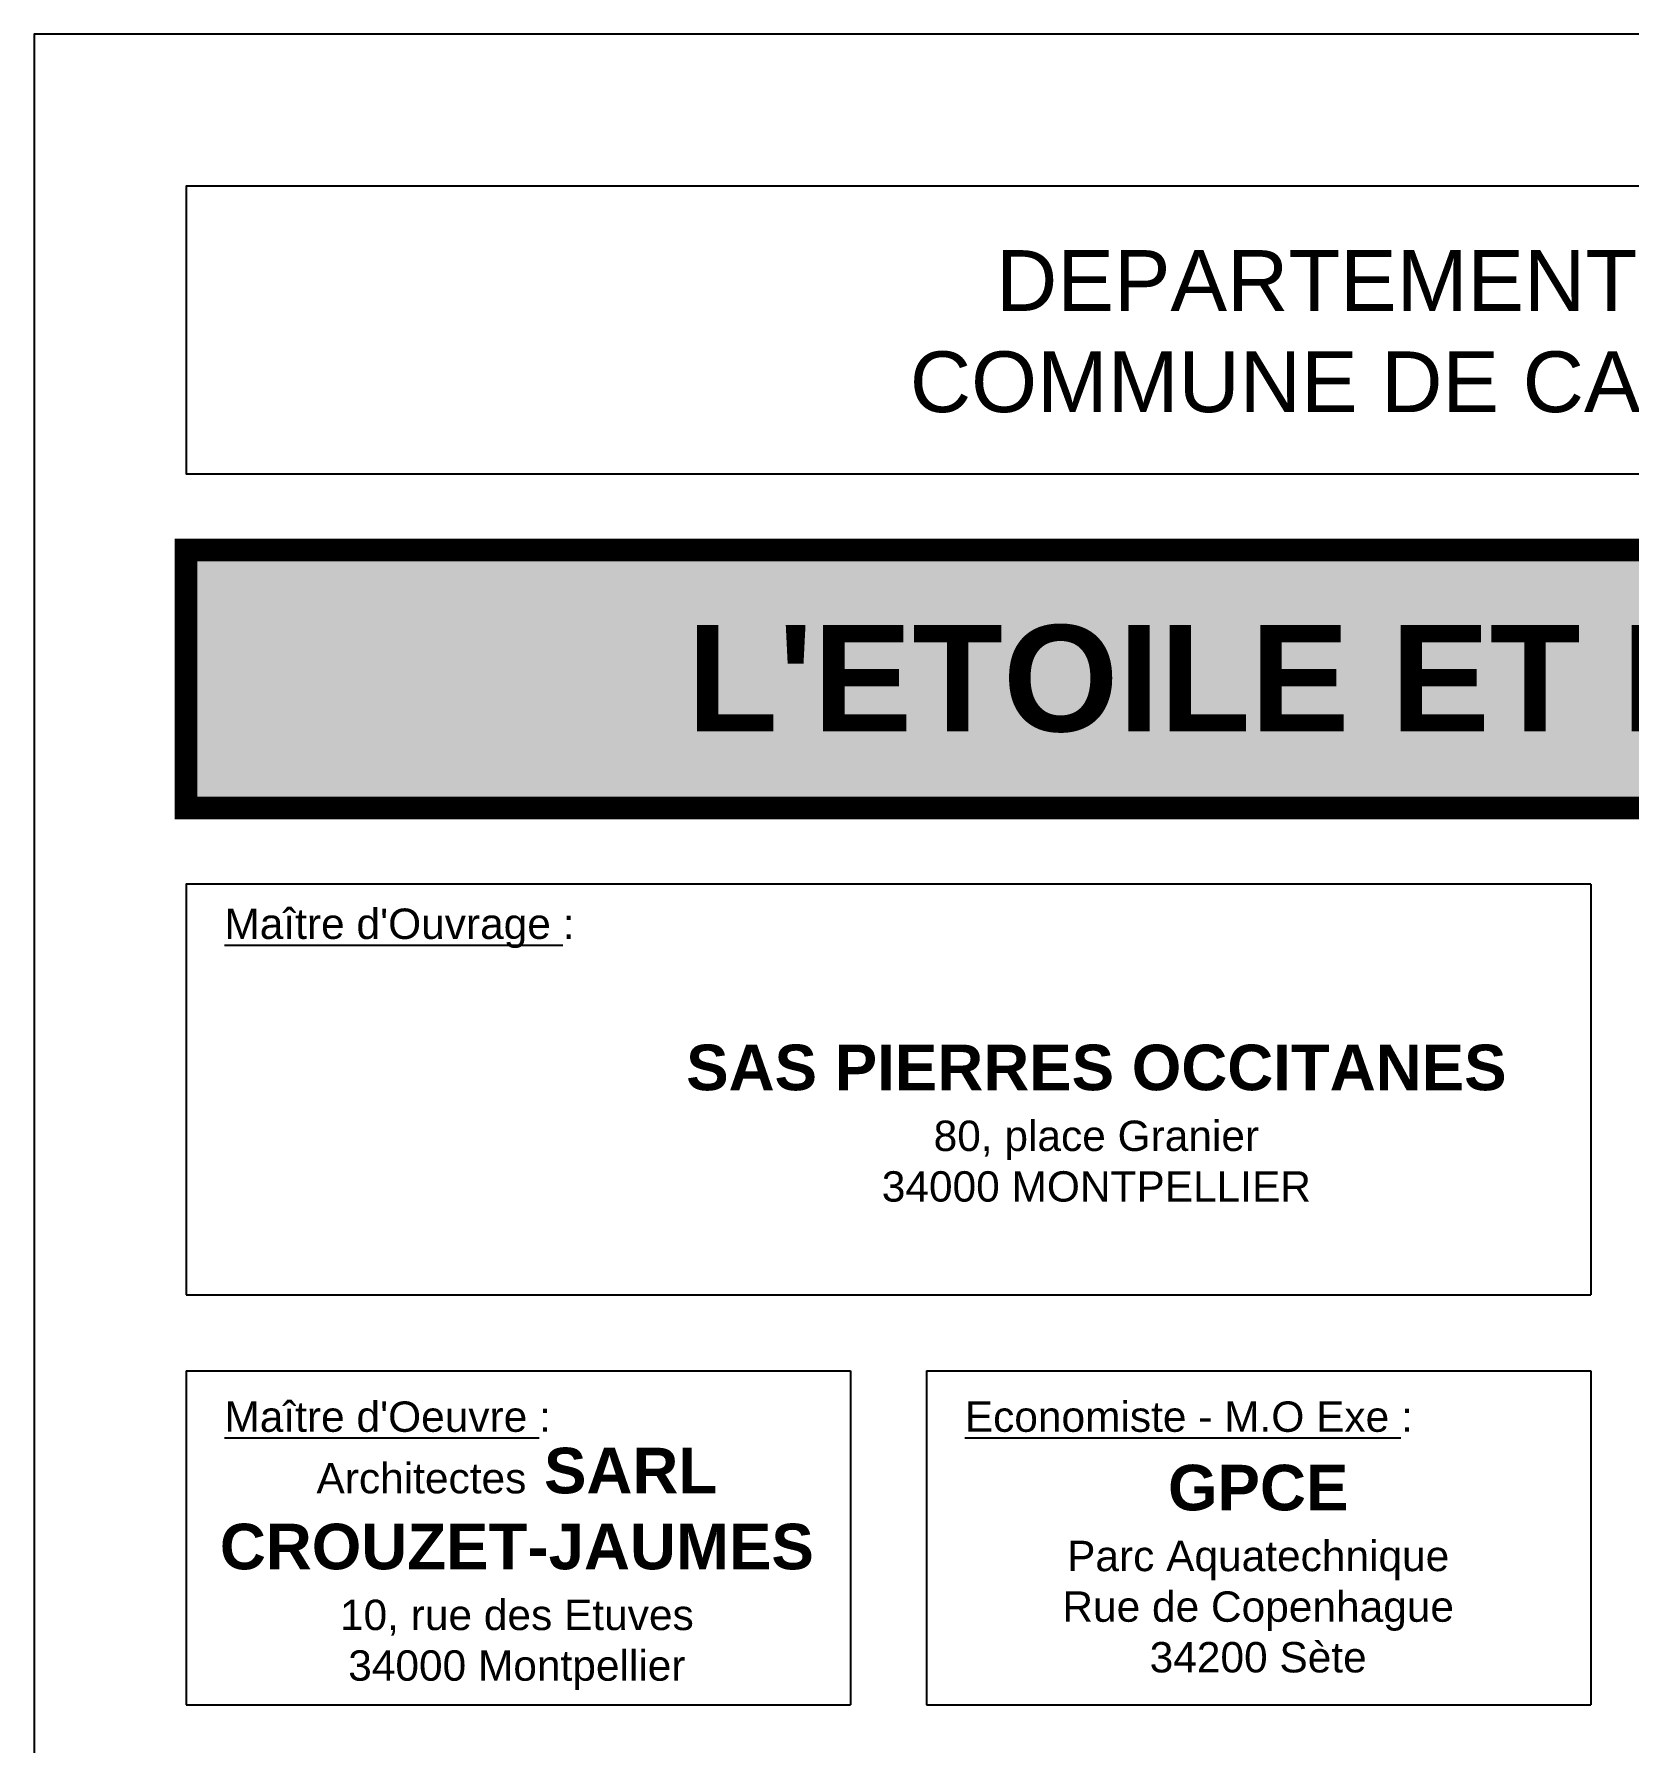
# Model space of a CAD drawing. Header units: millimetres. Extents: x -21776 to 63757, y -7870 to 8483.
# Drawn here: x -21775.6 to -21565.6, y 708.6 to 933.6 of the extents above; entities that cross this region are included whole.
import ezdxf

# ---------------------------------------------------------------- set-up
doc = ezdxf.new("R2010")
doc.units = ezdxf.units.MM
doc.layers.add('A-CARTOUCHE', color=7, linetype='Continuous')
doc.styles.add('ARIAL', font='ARIAL.TTF')

msp = doc.modelspace()

# ---------------------------------------------------------------- hatches: boundary and pattern name
msp.add_hatch(color=253).paths.add_polyline_path([(-21755.62876731834, 865.7231568947063), (-21375.62876731834, 865.7231568947063), (-21375.62876731834, 831.7231568947063), (-21755.62876731834, 831.7231568947063)])

# ---------------------------------------------------------------- linework, layer by layer
at = {"color": 0}
for p, q in [((-21570.62876731834, 821.7231568947063), (-21570.62876731834, 767.6362772673674)), ((-21755.62876731834, 767.6362772673674), (-21570.62876731834, 767.6362772673674)), ((-21755.62876731834, 757.6362772673674), (-21668.12876731834, 757.6362772673674)), ((-21668.12876731834, 757.6362772673674), (-21668.12876731834, 713.6362772673674)), ((-21658.12876731834, 757.6362772673674), (-21658.12876731834, 713.6362772673674)), ((-21658.12876731834, 757.6362772673674), (-21570.62876731834, 757.6362772673674)), ((-21570.62876731834, 757.6362772673674), (-21570.62876731834, 713.6362772673674)), ((-21755.62876731834, 713.6362772673674), (-21668.12876731834, 713.6362772673674)), ((-21658.12876731834, 713.6362772673674), (-21570.62876731834, 713.6362772673674))]:
    msp.add_line(p, q, dxfattribs=at)
msp.add_lwpolyline([(-21355.62876731834, 339.6362772673674), (-21355.62876731834, 933.6362772673674), (-21775.62876731834, 933.6362772673674), (-21775.62876731834, 339.6362772673674)], close=True, dxfattribs=at)
for points in [[(-21570.62876731834, 913.6362772673674), (-21755.62876731834, 913.6362772673674), (-21755.62876731834, 875.7231568947063), (-21570.62876731834, 875.7231568947063)], [(-21755.62876731834, 875.7231568947063), (-21375.62876731834, 875.7231568947063), (-21375.62876731834, 913.6362772673674), (-21755.62876731834, 913.6362772673674)], [(-21570.62876731834, 821.7231568947063), (-21755.62876731834, 821.7231568947063), (-21755.62876731834, 767.6362772673674)], [(-21755.62876731834, 757.6362772673674), (-21755.62876731834, 713.6362772673674)]]:
    msp.add_lwpolyline(points, dxfattribs=at)
at = {"color": 0, "const_width": 3}
msp.add_lwpolyline([(-21755.62876731834, 865.7231568947063), (-21375.62876731834, 865.7231568947063), (-21375.62876731834, 831.7231568947063), (-21755.62876731834, 831.7231568947063)], close=True, dxfattribs=at)

# ---------------------------------------------------------------- texts
at = {"color": 0, "style": 'ARIAL'}
for s, insert, char_height, width, attachment_point in [("DEPARTEMENT DE L'HERAULT\\PCOMMUNE DE CASTELNAU-LE-LEZ", (-21565.62876731834, 894.4737898036256), 8, 348.5308, 5), ("{\\fArial|b1|i0|c0|p34;L'ETOILE ET LE LEZ VERT}", (-21565.62876731834, 848.7231568947063), 14, 348.5308, 5), ("{\\LMaître d'Ouvrage }:", (-21750.57352988617, 815.8898329138065), 4, 72.0836, 4), ('{\\fArial|b1|i0|c0|p34;\\H1.5x;SAS PIERRES OCCITANES\\P}80, place Granier\\P34000 MONTPELLIER', (-21635.74791491594, 790.2101970883195), 4, 109.7048242391983, 5), ("{\\LMaître d'Oeuvre }:", (-21750.57352988617, 751.5611761927794), 4, 72.0836, 4), ('{\\LEconomiste - M.O Exe }:', (-21653.07352988617, 751.5611761927794), 4, 72.0836, 4), ('{\\fArial|b1|i0|c0|p34;\\H1.5x;GPCE\\P}Parc Aquatechnique\\PRue de Copenhague\\P34200 Sète', (-21614.43810251096, 731.5488504002351), 4, 84.9306, 5)]:
    msp.add_mtext(s, dxfattribs=dict(at, insert=insert, char_height=char_height, width=width, attachment_point=attachment_point))
at = {"layer": 'A-CARTOUCHE', "color": 0, "insert": (-21712.06337287762, 731.5488504002351), "char_height": 4, "width": 84.9306, "attachment_point": 5, "style": 'ARIAL'}
msp.add_mtext('Architectes{\\fArial|b1|i0|c0|p34;\\H1.5x; SARL CROUZET-JAUMES\\P}10, rue des Etuves\\P34000 Montpellier', dxfattribs=at)

doc.saveas('drawing.dxf')
